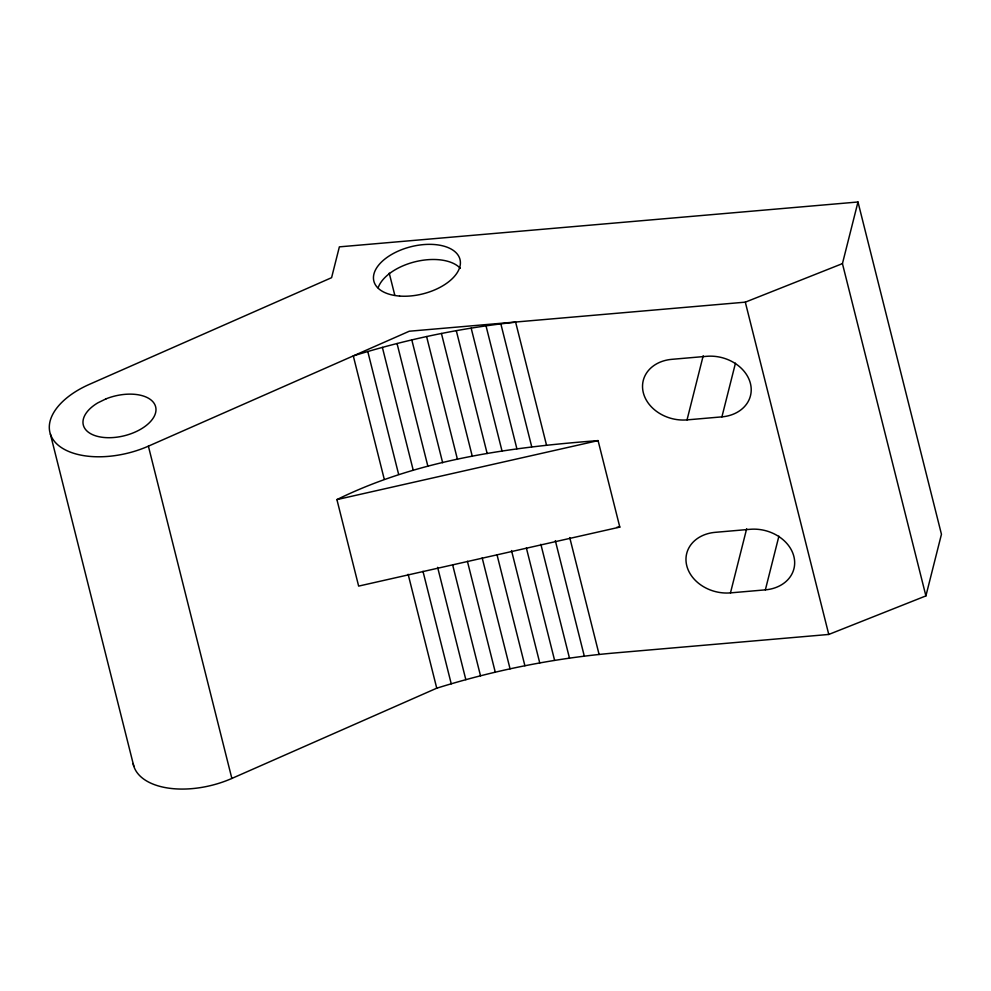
<?xml version="1.0" encoding="UTF-8"?>
<svg xmlns="http://www.w3.org/2000/svg" width="991" height="991" viewBox="0 0 991 991"><rect width="100%" height="100%" fill="white"/><g stroke="black" fill="none" stroke-linecap="round" stroke-linejoin="round"><path stroke-width="1.49" d="M687.036 419.887L721.919 416.864A37.299 29.941 14.2 0 0 750.422 383.467A37.299 29.941 14.2 0 0 706.707 356.314L671.824 359.337A37.299 29.941 14.2 0 0 643.32 392.733A37.299 29.941 14.2 0 0 687.036 419.887L703.201 355.769M721.919 416.864L735.458 363.189M730.478 592.878L765.362 589.856A37.299 29.941 14.2 0 0 793.878 556.459A37.299 29.941 14.2 0 0 750.162 529.305L715.279 532.328A37.299 29.941 14.2 0 0 686.763 565.725A37.299 29.941 14.2 0 0 730.478 592.878L746.657 528.76M842.437 263.618L857.983 201.991L339.368 246.858L331.589 277.678L89.326 384.384A71.055 38.909 -14.1 0 0 55.88 443.014A71.055 38.909 -14.1 0 0 148.39 446.161L409.283 331.229L745.306 302.156L842.437 263.618L925.904 595.901L828.773 634.451L613.825 653.044C553.758 658.309 494.311 670.263 436.746 688.188L231.857 778.443A71.055 38.909 -14.1 0 1 133.128 763.553M765.362 589.856L778.901 536.181M925.904 595.901L941.45 534.273L857.983 201.991M336.915 499.6C417.868 459.713 509.064 447.399 598.081 440.611L619.809 527.101L358.643 586.102L336.915 499.6L598.081 440.611M546.499 445.07L515.63 322.174C460.58 328.033 406.137 339.442 353.291 355.905L384.149 478.802M616.774 527.361L619.809 527.101M745.306 302.156L828.773 634.451M569.726 537.556L599.097 654.456M500.839 323.871L531.709 446.73M555.332 540.64L584.306 656.153M486.011 325.853L516.881 448.75M540.863 544.307L569.478 658.135M471.159 328.108L502.028 451.004M526.382 548.023L554.613 660.39M456.294 330.647L487.163 453.531M511.517 550.55L539.748 662.929M441.429 333.459L472.298 456.368M497.036 554.849L524.896 665.741M426.601 336.544L457.458 459.415M482.196 557.921L510.055 668.826M411.798 339.888L442.655 462.735M467.405 561.278L495.265 672.171M389.24 273.144L394.827 295.368M397.044 343.505L427.889 466.303M452.652 564.882L480.511 675.788M382.377 347.383L413.247 470.279M437.626 567.335L465.832 679.665M367.785 351.52L398.63 474.355M422.971 571.299L451.239 683.802M408.143 574.284L436.746 688.188M148.39 446.161L231.857 778.443M50.38 434.07L133.847 766.365M378.141 287.799A44.409 24.317 -14.1 0 1 415.873 261.587A44.409 24.317 -14.1 0 1 460.32 268.326M106.136 398.803L97.787 402.879A37.299 20.427 -14.1 0 0 102.011 437.254A37.299 20.427 -14.1 0 0 155.921 410.918A37.299 20.427 -14.1 0 0 106.136 398.803M399.546 296.061A44.409 24.317 -14.1 0 0 460.134 260.051A44.409 24.317 -14.1 0 0 391.111 254.761A44.409 24.317 -14.1 0 0 399.546 296.061"/></g></svg>
